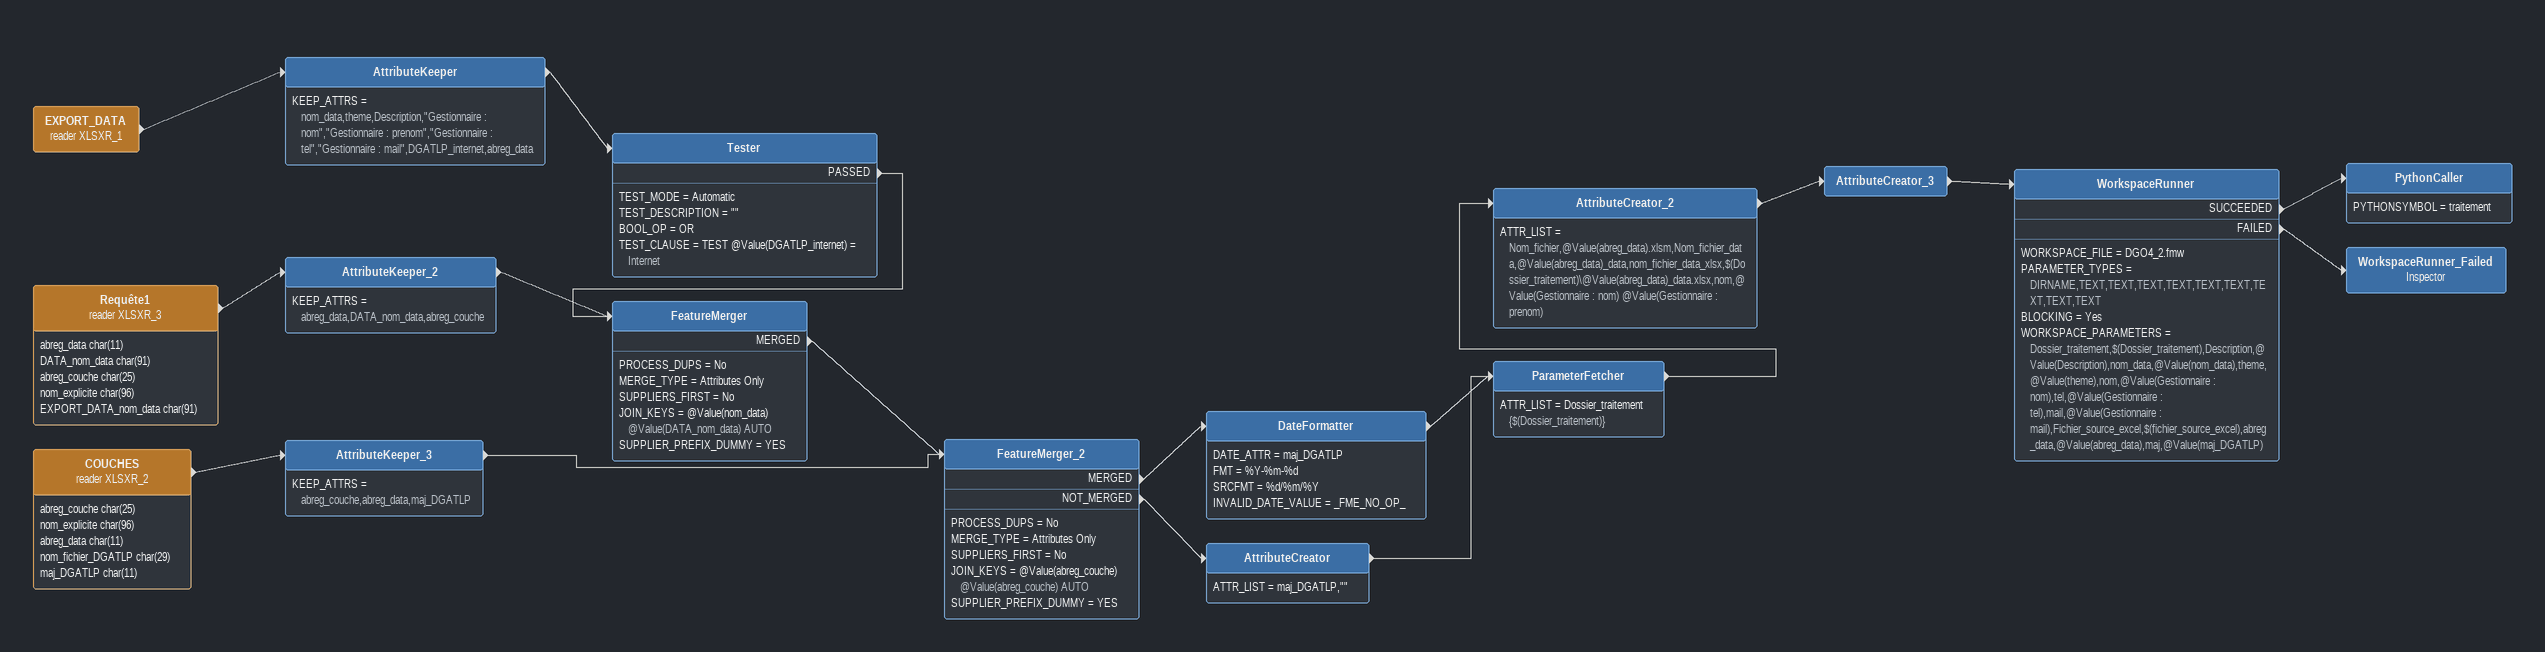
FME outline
EXPORT_DATA (reader XLSXR_1)
    -> AttributeKeeper
AttributeKeeper
    KEEP_ATTRS = nom_data,theme,Description,"Gestionnaire : nom","Gestionnaire : prenom","Gestionnaire : tel","Gestionnaire : mail",DGATLP_internet,abreg_data
    -> Tester
Tester
    TEST_MODE = Automatic
    TEST_DESCRIPTION = ""
    BOOL_OP = OR
    TEST_CLAUSE = TEST @Value(DGATLP_internet) = Internet
    PASSED -> FeatureMerger
Requête1 (reader XLSXR_3)
    attributes: abreg_data char(11), DATA_nom_data char(91), abreg_couche char(25), nom_explicite char(96), EXPORT_DATA_nom_data char(91)
    -> AttributeKeeper_2
AttributeKeeper_2
    KEEP_ATTRS = abreg_data,DATA_nom_data,abreg_couche
    -> FeatureMerger
FeatureMerger
    PROCESS_DUPS = No
    MERGE_TYPE = Attributes Only
    SUPPLIERS_FIRST = No
    JOIN_KEYS = @Value(nom_data) @Value(DATA_nom_data) AUTO
    SUPPLIER_PREFIX_DUMMY = YES
    MERGED -> FeatureMerger_2
COUCHES (reader XLSXR_2)
    attributes: abreg_couche char(25), nom_explicite char(96), abreg_data char(11), nom_fichier_DGATLP char(29), maj_DGATLP char(11)
    -> AttributeKeeper_3
AttributeKeeper_3
    KEEP_ATTRS = abreg_couche,abreg_data,maj_DGATLP
    -> FeatureMerger_2
FeatureMerger_2
    PROCESS_DUPS = No
    MERGE_TYPE = Attributes Only
    SUPPLIERS_FIRST = No
    JOIN_KEYS = @Value(abreg_couche) @Value(abreg_couche) AUTO
    SUPPLIER_PREFIX_DUMMY = YES
    MERGED -> DateFormatter
    NOT_MERGED -> AttributeCreator
DateFormatter
    DATE_ATTR = maj_DGATLP
    FMT = %Y-%m-%d
    SRCFMT = %d/%m/%Y
    INVALID_DATE_VALUE = _FME_NO_OP_
    -> ParameterFetcher
AttributeCreator
    ATTR_LIST = maj_DGATLP,""
    -> ParameterFetcher
ParameterFetcher
    ATTR_LIST = Dossier_traitement {$(Dossier_traitement)}
    -> AttributeCreator_2
AttributeCreator_2
    ATTR_LIST = Nom_fichier,@Value(abreg_data).xlsm,Nom_fichier_data,@Value(abreg_data)_data,nom_fichier_data_xlsx,$(Dossier_traitement)\@Value(abreg_data)_data.xlsx,nom,@Value(Gestionnaire : nom) @Value(Gestionnaire : prenom)
    -> AttributeCreator_3
AttributeCreator_3
    -> WorkspaceRunner
WorkspaceRunner
    WORKSPACE_FILE = DGO4_2.fmw
    PARAMETER_TYPES = DIRNAME,TEXT,TEXT,TEXT,TEXT,TEXT,TEXT,TEXT,TEXT,TEXT
    BLOCKING = Yes
    WORKSPACE_PARAMETERS = Dossier_traitement,$(Dossier_traitement),Description,@Value(Description),nom_data,@Value(nom_data),theme,@Value(theme),nom,@Value(Gestionnaire : nom),tel,@Value(Gestionnaire : tel),mail,@Value(Gestionnaire : mail),Fichier_source_excel,$(fichier_source_excel),abreg_data,@Value(abreg_data),maj,@Value(maj_DGATLP)
    SUCCEEDED -> PythonCaller
    FAILED -> WorkspaceRunner_Failed
PythonCaller
    PYTHONSYMBOL = traitement
WorkspaceRunner_Failed: Inspector
